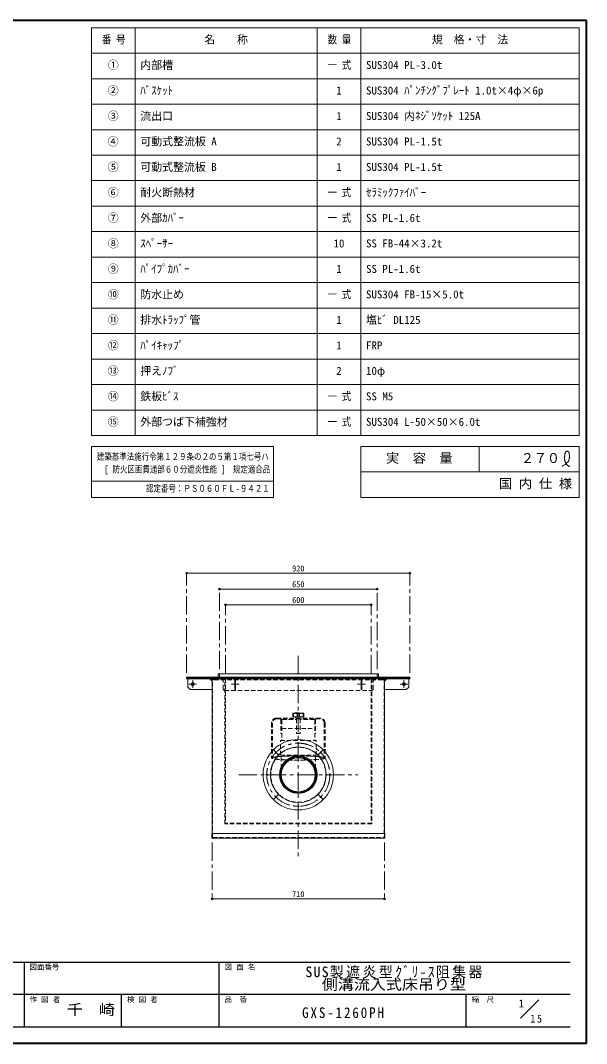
# Model space of a CAD drawing. Units: millimetres at full size, sheet at 1:15; some dimension numbers follow another scale. Extents: x -3358 to 2717, y -2083 to 2132.
# Drawn here: x 384 to 2717, y -2083 to 2132 of the extents above; entities that cross this region are included whole.
import ezdxf
from ezdxf.enums import TextEntityAlignment as Align

# ---------------------------------------------------------------- set-up
doc = ezdxf.new("R2010")
doc.units = ezdxf.units.MM
doc.header["$LTSCALE"] = 15
doc.header["$PDMODE"] = 32
doc.header["$PDSIZE"] = 7.5
doc.linetypes.add('CHAIN1', pattern=[8, 5, -1, 1, -1])
doc.linetypes.add('DASHED1', pattern=[1.8, 1.2, -0.6])
doc.layers.add('0-0_ﾚｲﾔ1', color=4, linetype='Continuous', lineweight=9)
doc.styles.add('ＭＳ ゴシック', font='')
doc.styles.get('ＭＳ ゴシック').set_extended_font_data('MS Gothic')

msp = doc.modelspace()

# ---------------------------------------------------------------- linework, layer by layer
at = {"layer": '0-0_ﾚｲﾔ1', "color": 1, "lineweight": 40}
for p, q in [((2716.62, 2132.05), (-3358.38, 2132.05)), ((2716.62, -2082.95), (2716.62, 2132.05)), ((2716.62, -2082.95), (-3358.38, -2082.95))]:
    msp.add_line(p, q, dxfattribs=at)
at = {"layer": '0-0_ﾚｲﾔ1', "color": 3, "lineweight": 18}
for p, q in [((2686.62, 2102.05), (676.62, 2102.05)), ((676.62, 422.05), (676.62, 2102.05)), ((856.62, 422.05), (856.62, 2102.05)), ((1606.62, 422.05), (1606.62, 2102.05)), ((1786.62, 422.05), (1786.62, 2102.05)), ((2686.62, 422.05), (2686.62, 2102.05)), ((2686.62, 1997.05), (676.62, 1997.05)), ((2686.62, 1892.05), (676.62, 1892.05)), ((2686.62, 1787.05), (676.62, 1787.05)), ((2686.62, 1682.05), (676.62, 1682.05)), ((2686.62, 1577.05), (676.62, 1577.05)), ((2686.62, 1472.05), (676.62, 1472.05)), ((2686.62, 1367.05), (676.62, 1367.05)), ((2686.62, 1262.05), (676.62, 1262.05)), ((2686.62, 1157.05), (676.62, 1157.05)), ((2686.62, 1052.05), (676.62, 1052.05)), ((2686.62, 947.05), (676.62, 947.05)), ((2686.62, 842.05), (676.62, 842.05)), ((2686.62, 737.05), (676.62, 737.05)), ((2686.62, 632.05), (676.62, 632.05)), ((2686.62, 527.05), (676.62, 527.05)), ((2686.62, 422.05), (676.62, 422.05)), ((1426.62, 377.05), (676.62, 377.05)), ((676.62, 167.05), (676.62, 377.05)), ((1426.62, 167.05), (1426.62, 377.05)), ((1786.62, 167.05), (1786.62, 377.05)), ((2274.12, 272.05), (2274.12, 377.05)), ((2686.62, 272.05), (1786.62, 272.05)), ((1426.62, 234.55), (676.62, 234.55)), ((1426.62, 167.05), (676.62, 167.05)), ((2686.62, 167.05), (1786.62, 167.05))]:
    msp.add_line(p, q, dxfattribs=at)
at = {"layer": '0-0_ﾚｲﾔ1', "linetype": 'CHAIN1'}
for p, q in [((1069.12, -555.45), (1069.12, -145.45)), ((1989.12, -555.45), (1989.12, -145.45)), ((1204.12, -540.45), (1204.12, -210.45)), ((1854.12, -540.45), (1854.12, -210.45)), ((1229.12, -558.45), (1229.12, -275.45)), ((1829.12, -558.45), (1829.12, -275.45)), ((1529.12, -485.45), (1529.12, -1312.05)), ((1094.12, -618.05), (1094.12, -586.05)), ((1964.12, -618.05), (1964.12, -586.05)), ((1110.12, -602.05), (1078.12, -602.05)), ((1252.52, -602.05), (1285.72, -602.05)), ((1805.72, -602.05), (1772.52, -602.05)), ((1980.12, -602.05), (1948.12, -602.05)), ((1447.8, -894.14), (1426.59, -872.92)), ((1610.43, -894.14), (1631.65, -872.92)), ((1284.12, -975.45), (1774.12, -975.45)), ((1447.8, -1056.77), (1426.59, -1077.99)), ((1610.43, -1056.77), (1631.65, -1077.99)), ((1174.12, -1254.65), (1174.12, -1487.05)), ((1884.12, -1254.65), (1884.12, -1487.05))]:
    msp.add_line(p, q, dxfattribs=at)
at = {"layer": '0-0_ﾚｲﾔ1'}
for p, q in [((1989.12, -145.45), (1069.12, -145.45)), ((1204.12, -210.45), (1854.12, -210.45)), ((1829.12, -275.45), (1229.12, -275.45)), ((1074.12, -580.05), (1074.12, -614.05)), ((1164.12, -580.05), (1174.12, -590.05)), ((1884.12, -590.05), (1894.12, -580.05)), ((1984.12, -580.05), (1984.12, -614.05)), ((1074.12, -614.05), (1084.12, -624.05)), ((1084.12, -624.05), (1174.12, -624.05)), ((1974.12, -624.05), (1884.12, -624.05)), ((1984.12, -614.05), (1974.12, -624.05)), ((1884.12, -1487.05), (1174.12, -1487.05))]:
    msp.add_line(p, q, dxfattribs=at)
at = {"layer": '0-0_ﾚｲﾔ1', "color": 5, "lineweight": 25}
for p, q in [((1989.12, -575.45), (1069.12, -575.45)), ((1069.12, -575.45), (1069.12, -578.45)), ((1069.12, -578.45), (1989.12, -578.45)), ((1989.12, -575.45), (1989.12, -578.45))]:
    msp.add_line(p, q, dxfattribs=at)
at = {"layer": '0-0_ﾚｲﾔ1', "color": 7, "lineweight": 18}
for p, q in [((1074.12, -578.45), (1074.12, -580.05)), ((1074.12, -580.05), (1984.12, -580.05)), ((1174.12, -580.85), (1174.12, -1217.05)), ((1267.52, -580.05), (1267.52, -624.05)), ((1270.72, -580.05), (1270.72, -624.05)), ((1787.52, -580.05), (1787.52, -624.05)), ((1790.72, -580.05), (1790.72, -624.05)), ((1859.12, -560.45), (1859.12, -575.45)), ((1884.12, -580.85), (1884.12, -1217.05)), ((1984.12, -578.45), (1984.12, -580.05)), ((1267.52, -624.05), (1270.72, -624.05)), ((1790.72, -624.05), (1787.52, -624.05)), ((1885.72, -1217.05), (1172.52, -1217.05)), ((1172.52, -1235.45), (1172.52, -1217.05)), ((1885.72, -1235.45), (1885.72, -1217.05)), ((1174.12, -1237.05), (1884.12, -1237.05)), ((2444.78, -1978.72), (2520.55, -1902.95))]:
    msp.add_line(p, q, dxfattribs=at)
at = {"layer": '0-0_ﾚｲﾔ1', "linetype": 'DASHED1'}
for p, q in [((1175.72, -1233.05), (1175.72, -580.05)), ((1876.12, -584.45), (1182.12, -584.45)), ((1204.12, -560.45), (1204.12, -575.45)), ((1226.12, -1178.45), (1226.12, -579.95)), ((1229.12, -578.45), (1229.12, -1175.45)), ((1829.12, -578.45), (1829.12, -1175.45)), ((1854.12, -560.45), (1854.12, -575.45)), ((1882.52, -580.05), (1882.52, -1233.05)), ((1220.12, -622.45), (1220.12, -590.45)), ((1226.12, -628.45), (1832.12, -628.45)), ((1270.72, -596.05), (1267.52, -596.05)), ((1270.72, -608.05), (1267.52, -608.05)), ((1787.52, -596.05), (1790.72, -596.05)), ((1787.52, -608.05), (1790.72, -608.05)), ((1838.12, -622.45), (1838.12, -590.45)), ((1439.12, -742.45), (1619.12, -742.45)), ((1619.12, -745.45), (1439.12, -745.45)), ((1457.62, -748.45), (1457.62, -805.45)), ((1460.62, -749.95), (1460.62, -834.45)), ((1462.12, -748.45), (1521.62, -748.45)), ((1506.72, -723.26), (1506.72, -736.45)), ((1509.72, -723.26), (1506.72, -723.26)), ((1551.51, -736.45), (1506.72, -736.45)), ((1515.42, -720.55), (1507.51, -722.28)), ((1509.72, -723.26), (1509.72, -736.45)), ((1516.28, -720.45), (1541.96, -720.45)), ((1517.12, -736.45), (1517.12, -742.45)), ((1521.62, -745.45), (1521.62, -805.45)), ((1524.28, -723.26), (1524.28, -736.45)), ((1533.96, -723.26), (1524.28, -723.26)), ((1533.96, -723.26), (1533.96, -736.45)), ((1536.62, -745.45), (1536.62, -805.45)), ((1596.12, -748.45), (1536.62, -748.45)), ((1541.12, -736.45), (1541.12, -742.45)), ((1542.81, -720.55), (1550.72, -722.28)), ((1548.52, -723.26), (1548.52, -736.45)), ((1597.62, -749.95), (1597.62, -834.45)), ((1600.62, -748.45), (1600.62, -805.45)), ((1419.12, -762.45), (1419.12, -906.45)), ((1422.12, -762.45), (1422.12, -906.45)), ((1460.62, -785.45), (1597.62, -785.45)), ((1636.12, -762.45), (1636.12, -906.45)), ((1639.12, -762.45), (1639.12, -906.45)), ((1460.62, -805.45), (1457.62, -805.45)), ((1521.62, -805.45), (1536.62, -805.45)), ((1600.62, -805.45), (1597.62, -805.45)), ((1603.12, -894.45), (1603.12, -834.45)), ((1455.12, -894.45), (1603.12, -894.45)), ((1458.62, -975.45), (1458.62, -894.45)), ((1599.62, -975.45), (1599.62, -894.45)), ((1832.12, -1175.45), (1226.12, -1175.45)), ((1174.12, -1234.65), (1174.12, -1217.05)), ((1884.12, -1234.65), (1884.12, -1217.05)), ((1174.92, -1235.45), (1883.32, -1235.45)), ((1176.52, -1233.85), (1881.72, -1233.85)), ((1194.12, -1235.45), (1194.12, -1233.85)), ((1864.12, -1235.45), (1864.12, -1233.85))]:
    msp.add_line(p, q, dxfattribs=at)
at = {"layer": '0-0_ﾚｲﾔ1', "color": 6, "lineweight": 25}
for p, q in [((-3290.88, -1747.6), (2649.12, -1747.6)), ((399.12, -1747.6), (399.12, -2015.45)), ((1202.69, -2015.45), (1202.69, -1747.6)), ((2649.12, -1881.53), (-404.45, -1881.53)), ((800.9, -2015.45), (800.9, -1881.53)), ((2220.55, -2015.45), (2220.55, -1881.53)), ((2649.12, -2015.45), (-3290.88, -2015.45))]:
    msp.add_line(p, q, dxfattribs=at)
at = {"layer": '0-0_ﾚｲﾔ1', "color": 3, "lineweight": 18}
for points in [[(2686.62, 167.05), (2686.62, 377.05), (1786.62, 377.05)], [(2616.44, 295.51), (2618.07, 296.45), (2620.87, 298.08), (2623.65, 299.76), (2626.39, 301.5), (2629.07, 303.33), (2631.68, 305.28), (2633.15, 306.47), (2634.24, 307.4), (2636.05, 309.07), (2637.76, 310.84), (2639.36, 312.7), (2640.81, 314.67), (2642.09, 316.73), (2642.75, 317.98), (2643.22, 319), (2643.93, 320.8), (2644.52, 322.65), (2645, 324.54), (2645.38, 326.45), (2645.65, 328.37), (2645.76, 329.49), (2645.85, 330.65), (2645.93, 332.64), (2645.95, 334.63), (2645.92, 336.62), (2645.86, 338.63), (2645.8, 340.65), (2645.76, 341.83), (2645.73, 343.07), (2645.65, 345.21), (2645.48, 347.33), (2645.14, 349.42), (2644.57, 351.44), (2643.7, 353.37), (2643.02, 354.43), (2642.59, 355), (2641.75, 355.93), (2640.81, 356.76), (2639.8, 357.45)], [(2639.8, 357.45), (2638.74, 357.95), (2637.64, 358.23), (2636.99, 358.27), (2636.46, 358.24), (2635.54, 358.04), (2634.65, 357.68), (2633.78, 357.2), (2632.96, 356.61), (2632.2, 355.94), (2631.78, 355.53), (2631.21, 354.88), (2630.35, 353.7), (2629.63, 352.44), (2629.03, 351.13), (2628.54, 349.78), (2628.14, 348.39), (2627.95, 347.58), (2627.73, 346.56), (2627.41, 344.8), (2627.17, 343.02), (2626.97, 341.24), (2626.81, 339.45), (2626.66, 337.66), (2626.58, 336.62), (2626.47, 335.38), (2626.29, 333.23), (2626.15, 331.09), (2626.06, 328.95), (2626.05, 326.81), (2626.17, 324.69), (2626.3, 323.46), (2626.46, 322.4), (2626.82, 320.58), (2627.29, 318.77), (2627.84, 316.99), (2628.47, 315.23), (2629.16, 313.49), (2629.59, 312.5), (2629.91, 311.78)], [(2629.91, 311.78), (2630.48, 310.56), (2631.07, 309.35), (2631.7, 308.16), (2632.34, 306.97), (2633.02, 305.78), (2633.43, 305.1), (2633.92, 304.3), (2634.8, 302.95), (2635.73, 301.64), (2636.74, 300.4), (2637.83, 299.25), (2639, 298.23), (2639.73, 297.7), (2640.35, 297.3), (2641.48, 296.7), (2642.66, 296.17), (2643.88, 295.71), (2645.13, 295.29), (2646.39, 294.91), (2647.13, 294.69)]]:
    msp.add_lwpolyline(points, dxfattribs=at)
at = {"layer": '0-0_ﾚｲﾔ1', "color": 7, "lineweight": 18}
msp.add_lwpolyline([(1859.12, -560.45), (1199.12, -560.45), (1199.12, -575.45)], dxfattribs=at)
at = {"layer": '0-0_ﾚｲﾔ1', "linetype": 'DASHED1'}
for points in [[(1832.12, -579.95), (1832.12, -1178.45), (1226.12, -1178.45)], [(1548.52, -723.26), (1551.51, -723.26), (1551.51, -736.45)], [(1455.12, -894.45), (1455.12, -834.45), (1603.12, -834.45)]]:
    msp.add_lwpolyline(points, dxfattribs=at)
at = {"layer": '0-0_ﾚｲﾔ1'}
for centre, radius in [((1094.12, -602.05), 6), ((1964.12, -602.05), 6), ((1529.12, -975.45), 74), ((1529.12, -975.45), 70.1)]:
    msp.add_circle(centre, radius, dxfattribs=at)
at = {"layer": '0-0_ﾚｲﾔ1', "color": 7, "lineweight": 18}
for centre, radius in [((1529.12, -975.45), 145), ((1529.12, -845.45), 2.5), ((1529.12, -975.45), 115), ((1437.19, -883.53), 2.5), ((1621.04, -883.53), 2.5), ((1399.12, -975.45), 2.5), ((1659.12, -975.45), 2.5), ((1437.19, -1067.38), 2.5), ((1621.04, -1067.38), 2.5), ((1529.12, -1105.45), 2.5)]:
    msp.add_circle(centre, radius, dxfattribs=at)
at = {"layer": '0-0_ﾚｲﾔ1', "linetype": 'CHAIN1'}
msp.add_circle((1529.12, -975.45), 130, dxfattribs=at)
at = {"layer": '0-0_ﾚｲﾔ1', "linetype": 'DASHED1'}
for radius in [113.4, 76, 70.5]:
    msp.add_circle((1529.12, -975.45), radius, dxfattribs=at)
at = {"layer": '0-0_ﾚｲﾔ1', "color": 5, "lineweight": 25}
msp.add_circle((1529.12, -975.45), 76.5, dxfattribs=at)
at = {"layer": '0-0_ﾚｲﾔ1', "color": 7, "lineweight": 18}
for centre, radius, start, end in [((1173.32, -580.85), 0.8, 0, 90), ((1884.92, -580.85), 0.8, 90, 180), ((1174.12, -1235.45), 1.6, 180, 270), ((1884.12, -1235.45), 1.6, 270, 0)]:
    msp.add_arc(centre, radius, start, end, dxfattribs=at)
at = {"layer": '0-0_ﾚｲﾔ1', "linetype": 'DASHED1'}
for centre, radius, start, end in [((1174.12, -580.05), 1.6, 0, 90), ((1182.12, -578.45), 6, 180, 270), ((1214.12, -590.45), 6, 0, 90), ((1224.62, -579.95), 1.5, 0, 90), ((1226.12, -578.45), 3, 0, 90), ((1832.12, -578.45), 3, 90, 180), ((1833.62, -579.95), 1.5, 90, 180), ((1844.12, -590.45), 6, 90, 180), ((1876.12, -578.45), 6, 270, 0), ((1884.12, -580.05), 1.6, 90, 180), ((1226.12, -622.45), 6, 180, 270), ((1832.12, -622.45), 6, 270, 0), ((1439.12, -762.45), 20, 90, 180), ((1439.12, -762.45), 17, 90, 180), ((1460.62, -748.45), 3, 90, 180), ((1462.12, -749.95), 1.5, 90, 180), ((1507.72, -723.26), 1, 102.36697, 180), ((1517, -755.81), 33.35, 77.38992, 102.61008), ((1516.28, -724.45), 4, 90, 102.36697), ((1541.24, -755.81), 33.35, 77.38992, 102.61008), ((1541.96, -724.45), 4, 77.63303, 90), ((1550.51, -723.26), 1, 0, 77.63303), ((1596.12, -749.95), 1.5, 0, 90), ((1597.62, -748.45), 3, 0, 90), ((1619.12, -762.45), 20, 0, 90), ((1619.12, -762.45), 17, 0, 90), ((1175.72, -1233.85), 1.6, 180, 270), ((1174.92, -1234.65), 0.8, 180, 270), ((1176.52, -1233.05), 0.8, 180, 270), ((1881.72, -1233.05), 0.8, 270, 0), ((1882.52, -1233.85), 1.6, 270, 0), ((1883.32, -1234.65), 0.8, 270, 0)]:
    msp.add_arc(centre, radius, start, end, dxfattribs=at)
for major_axis, ratio in [((110, 0), 0.0825), ((107, 0), 0.08)]:
    msp.add_ellipse((1529.12, -906.45), major_axis=major_axis, ratio=ratio, dxfattribs=at)
at = {"layer": '0-0_ﾚｲﾔ1', "color": 1}
for p in [(1069.12, -145.45), (1989.12, -145.45), (1204.12, -210.45), (1854.12, -210.45), (1229.12, -275.45), (1829.12, -275.45), (1174.12, -1487.05), (1884.12, -1487.05)]:
    msp.add_point(p, dxfattribs=at)

# ---------------------------------------------------------------- texts
at = {"layer": '0-0_ﾚｲﾔ1', "color": 7, "style": 'ＭＳ ゴシック'}
for s, height, width, p in [('番 号', 32.99, 0.85, (719.74, 2027.05)), ('数 量', 32.99, 0.85, (1649.74, 2027.05)), ('一 式', 32.99, 0.85, (1649.74, 1922.05)), ('一 式', 32.99, 0.85, (1649.74, 1397.05)), ('一 式', 32.99, 0.85, (1649.74, 1292.05)), ('一 式', 32.99, 0.85, (1649.74, 977.05)), ('一 式', 32.99, 0.85, (1649.74, 557.05)), ('一 式', 32.99, 0.85, (1649.74, 452.05)), ('建築基準法施行令第１２９条の２の５第１項七号ハ', 27.49, 0.8, (699.12, 313.3)), ('実\u3000容\u3000量', 38.49, 1.05, (1889.74, 298.3)), ('２７０', 41.24, 0.95, (2446.62, 296.42)), ('[ 防火区画貫通部６０分遮炎性能 ]\u3000規定適合品', 27.49, 0.8, (729.12, 260.8)), ('認定番号：ＰＳ０６０ＦＬ-９４２１', 27.49, 0.8, (901.62, 182.05)), ('国 内 仕 様', 38.49, 1.05, (2354.74, 193.3)), ('側溝流入式床吊り型', 43.99, 1.1, (1625.9, -1874.56)), ('千\u3000崎', 43.99, 1.1, (575.9, -1978.49))]:
    msp.add_text(s, height=height, dxfattribs=dict(at, width=width)).set_placement(p, align=Align.BOTTOM_LEFT)
for s, height, p in [('名\u3000\u3000称', 32.99, (1141.62, 2027.05)), ('規\u3000格・寸\u3000法', 32.99, (2079.12, 2027.05)), ('①', 32.99, (744.12, 1922.05)), ('内部槽', 32.99, (878.05, 1922.05)), ('SUS304 PL-3.0t', 32.99, (1808.05, 1922.05)), ('②', 32.99, (744.12, 1817.05)), ('ﾊﾞｽｹｯﾄ', 32.99, (878.05, 1817.05)), ('1', 32.99, (1685.37, 1817.05)), ('SUS304 ﾊﾟﾝﾁﾝｸﾞﾌﾟﾚｰﾄ 1.0t×4φ×6p', 32.99, (1808.05, 1817.05)), ('③', 32.99, (744.12, 1712.05)), ('流出口', 32.99, (878.05, 1712.05)), ('1', 32.99, (1685.37, 1712.05)), ('SUS304 内ﾈｼﾞｿｹｯﾄ 125A', 32.99, (1808.05, 1712.05)), ('④', 32.99, (744.12, 1607.05)), ('可動式整流板 A', 32.99, (878.05, 1607.05)), ('2', 32.99, (1685.37, 1607.05)), ('SUS304 PL-1.5t', 32.99, (1808.05, 1607.05)), ('⑤', 32.99, (744.12, 1502.05)), ('可動式整流板 B', 32.99, (878.05, 1502.05)), ('1', 32.99, (1685.37, 1502.05)), ('SUS304 PL-1.5t', 32.99, (1808.05, 1502.05)), ('⑥', 32.99, (744.12, 1397.05)), ('耐火断熱材', 32.99, (878.05, 1397.05)), ('ｾﾗﾐｯｸﾌｧｲﾊﾞｰ', 32.99, (1808.05, 1397.05)), ('⑦', 32.99, (744.12, 1292.05)), ('外部ｶﾊﾞｰ', 32.99, (878.05, 1292.05)), ('SS PL-1.6t', 32.99, (1808.05, 1292.05)), ('⑧', 32.99, (744.12, 1187.05)), ('ｽﾍﾟｰｻｰ', 32.99, (878.05, 1187.05)), ('10', 32.99, (1674.12, 1187.05)), ('SS FB-44×3.2t', 32.99, (1808.05, 1187.05)), ('⑨', 32.99, (744.12, 1082.05)), ('ﾊﾟｲﾌﾟｶﾊﾞｰ', 32.99, (878.05, 1082.05)), ('1', 32.99, (1685.37, 1082.05)), ('SS PL-1.6t', 32.99, (1808.05, 1082.05)), ('⑩', 32.99, (744.12, 977.05)), ('防水止め', 32.99, (878.05, 977.05)), ('SUS304 FB-15×5.0t', 32.99, (1808.05, 977.05)), ('⑪', 32.99, (744.12, 872.05)), ('排水ﾄﾗｯﾌﾟ管', 32.99, (878.05, 872.05)), ('1', 32.99, (1685.37, 872.05)), ('塩ﾋﾞ DL125', 32.99, (1808.05, 872.05)), ('⑫', 32.99, (744.12, 767.05)), ('ﾊﾟｲｷｬｯﾌﾟ', 32.99, (878.05, 767.05)), ('1', 32.99, (1685.37, 767.05)), ('FRP', 32.99, (1808.05, 767.05)), ('⑬', 32.99, (744.12, 662.05)), ('押えﾉﾌﾞ', 32.99, (878.05, 662.05)), ('2', 32.99, (1685.37, 662.05)), ('10φ', 32.99, (1808.05, 662.05)), ('⑭', 32.99, (744.12, 557.05)), ('鉄板ﾋﾞｽ', 32.99, (878.05, 557.05)), ('SS M5', 32.99, (1808.05, 557.05)), ('⑮', 32.99, (744.12, 452.05)), ('外部つば下補強材', 32.99, (878.05, 452.05)), ('SUS304 L-50×50×6.0t', 32.99, (1808.05, 452.05)), ('920', 24.74, (1503.8, -145.45)), ('650', 24.74, (1503.8, -210.45)), ('600', 24.74, (1503.8, -275.45)), ('710', 24.74, (1503.8, -1487.05)), ('図面番号', 21.99, (421.62, -1785.1)), ('図 面 名', 21.99, (1225.19, -1785.1)), ('作 図 者', 21.99, (421.62, -1919.03)), ('検 図 者', 21.99, (823.4, -1919.03)), ('品\u3000番', 21.99, (1225.19, -1919.03)), ('縮\u3000尺', 21.99, (2243.05, -1919.03)), ('1', 32.99, (2437.16, -1944.24))]:
    msp.add_text(s, height=height, dxfattribs=at).set_placement(p, align=Align.BOTTOM_LEFT)
at = {"layer": '0-0_ﾚｲﾔ1', "color": 7, "attachment_point": 7, "style": 'ＭＳ ゴシック'}
for s, insert, char_height in [('\\T1.18;\\W0.95;SUS製遮炎型ｸﾞﾘ-ｽ阻集器', (1558.4, -1814.56), 43.99), ('\\T1.28;\\W0.9;GXS-1260PH', (1544.74, -1978.49), 43.99), ('\\T1.36;\\W0.9;15', (2485.12, -1997.31), 32.99)]:
    msp.add_mtext(s, dxfattribs=dict(at, insert=insert, char_height=char_height))

doc.saveas('drawing.dxf')
